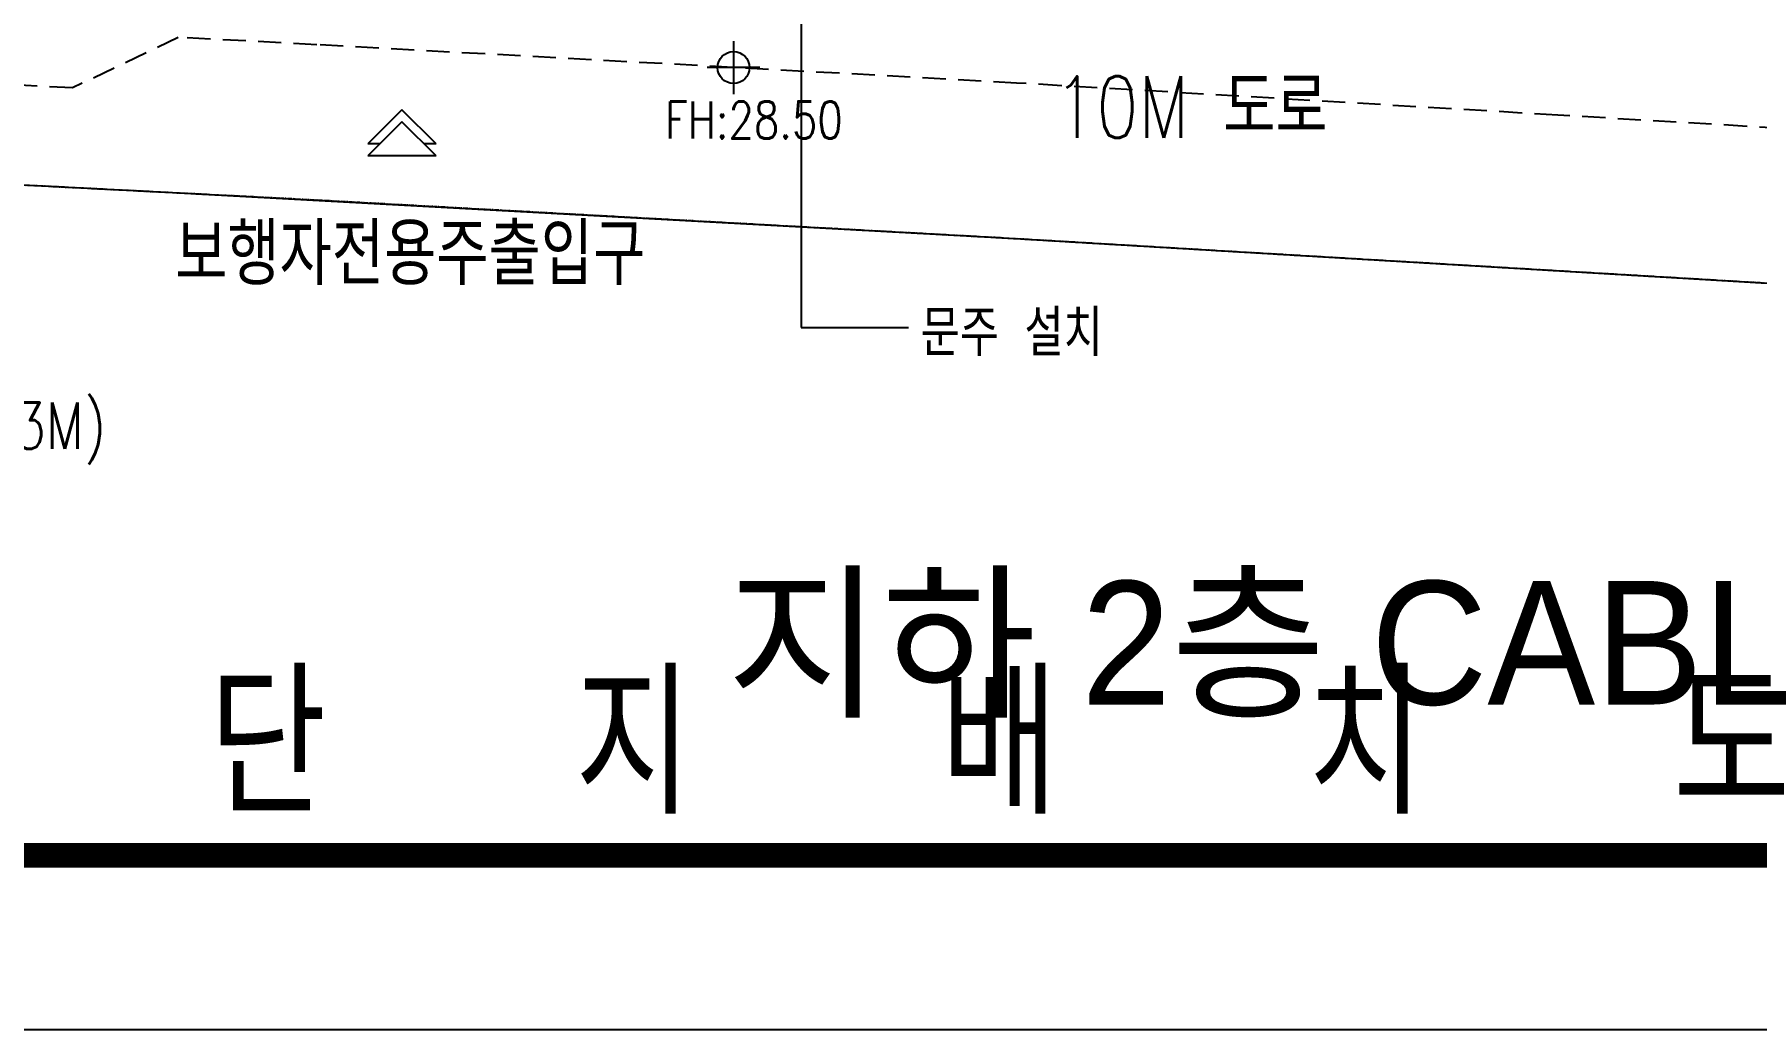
# Model space of a CAD drawing. Header units: millimetres. Extents: x 1145859089 to 1147511753, y -1047484727 to -1047247487.
# Drawn here: x 1147279347 to 1147335149, y -1047484727 to -1047452501 of the extents above; entities that cross this region are included whole.
import ezdxf
from ezdxf.enums import TextEntityAlignment as Align
from ezdxf.xclip import XClip

# ---------------------------------------------------------------- set-up
doc = ezdxf.new("R2010")
doc.units = ezdxf.units.MM
doc.header["$LTSCALE"] = 100
doc.header["$MEASUREMENT"] = 0
doc.header["$XCLIPFRAME"] = 2
doc.linetypes.add('단지배치도$0$HID', pattern=[2.3, 1.5, -0.8])
doc.linetypes.add('단지배치도$0$PHANTOM', pattern=[2.5, 1.25, -0.25, 0.25, -0.25, 0.25, -0.25])
doc.layers.get('0').update_dxf_attribs({"linetype": 'CONTINUOUS'})
doc.layers.get('Defpoints').update_dxf_attribs({"linetype": 'CONTINUOUS'})
for name, color, linetype in [('A-SHEET-TEXT', 7, 'CONTINUOUS'), ('SHEET', 7, 'CONTINUOUS'), ('SHEET$0$BDR', 4, 'CONTINUOUS'), ('SHEET$0$sheet', 3, 'CONTINUOUS'), ('XREF', 135, 'CONTINUOUS'), ('단지배치도$0$S240910', 33, 'CONTINUOUS'), ('단지배치도$0$W240910', 135, 'CONTINUOUS')]:
    doc.layers.add(name, color=color, linetype=linetype)
doc.layers.add('단지배치도$0$DEFPOINT', color=7, linetype='CONTINUOUS', plot=False)
doc.styles.add('단지배치도$0$WS1', font='romans.shx', dxfattribs={"width": 0.8, "bigfont": 'whgtxt.shx'})
doc.styles.add('세종기술단', font='H2HDRM_1.TTF')

# ---------------------------------------------------------------- blocks, each defined once
blk = doc.blocks.new('SHEET$0$zw$653F')
at = {"layer": 'Defpoints', "color": 0}
blk.add_lwpolyline([(826.33, 0), (0, 0), (0, -593.1), (826.33, -593.1)], close=True, dxfattribs=at)
at = {"layer": 'SHEET$0$sheet', "const_width": 2}
blk.add_lwpolyline([(27.5, -27.5), (813.83, -27.5), (813.83, -579), (27.5, -579)], close=True, dxfattribs=at)
blk = doc.blocks.new('SHEET$0$미소건축시트')
blk.add_blockref('SHEET$0$zw$653F', (0, 593.1))
blk = doc.blocks.new('SHEET')
at = {"layer": 'SHEET$0$BDR', "xscale": 100, "yscale": 100, "zscale": 100}
blk.add_blockref('SHEET$0$미소건축시트', (1200122, -1758265), dxfattribs=at)
blk = doc.blocks.new('단지배치도$0$zw$9902')
at = {"layer": '단지배치도$0$W240910'}
for p, q in [((43923, -75302), (43923, -90618)), ((41728, -81346), (41728, -83060)), ((42585, -82203), (40871, -82203)), ((30985, -83570), (29882, -84673)), ((32088, -84673), (30985, -83570)), ((30985, -83962), (29882, -85065)), ((32088, -85065), (30985, -83962)), ((30274, -84673), (29882, -84673)), ((32088, -84673), (31697, -84673)), ((32088, -85065), (29882, -85065)), ((43923, -90618), (47394, -90618))]:
    blk.add_line(p, q, dxfattribs=at)
at = {"layer": '단지배치도$0$W240910', "linetype": '단지배치도$0$HID', "ltscale": 5}
for p, q in [((23738, -81227), (20310, -82865)), ((28223, -81465), (23738, -81227)), ((50900, -82704), (28223, -81465)), ((20310, -82865), (11432, -82397)), ((68433, -83744), (50900, -82704)), ((89494, -84991), (68433, -83744))]:
    blk.add_line(p, q, dxfattribs=at)
at = {"layer": '단지배치도$0$W240910', "linetype": '단지배치도$0$PHANTOM'}
for p, q in [((-1297, -84980), (23551, -86250)), ((23551, -86250), (28011, -86478)), ((28011, -86478), (50665, -87727)), ((50665, -87727), (77112, -89294))]:
    blk.add_line(p, q, dxfattribs=at)
at = {"layer": '단지배치도$0$W240910', "ltscale": 10}
for p, q in [((-1296, -84980), (23551, -86250)), ((23551, -86250), (50665, -87727)), ((50665, -87727), (77112, -89294))]:
    blk.add_line(p, q, dxfattribs=at)
at = {"layer": '단지배치도$0$W240910'}
blk.add_circle((41728, -82203), 514, dxfattribs=at)
at = {"layer": '단지배치도$0$DEFPOINT', "style": '단지배치도$0$WS1', "width": 0.8}
blk.add_text('단   지   배   치   도', height=4500, dxfattribs=at).set_placement((24729, -106374))
at = {"layer": '단지배치도$0$S240910', "style": '단지배치도$0$WS1', "width": 0.8}
for s, p in [('10M 도로', (56543, -84483)), ('보행자전용주출입구', (31251, -89249))]:
    blk.add_text(s, height=2000, dxfattribs=at).set_placement(p, align=Align.CENTER)
for s, height, p in [('FH:28.50', 1200, (39508, -84502)), ('문주 설치', 1500, (47790, -91547)), ('대지안의 공지(3M)', 1500, (9257, -94554))]:
    blk.add_text(s, height=height, dxfattribs=at).set_placement(p)
blk = doc.blocks.new('단지배치도')
blk.add_blockref('단지배치도$0$zw$9902', (141034, 142437))

msp = doc.modelspace()

# ---------------------------------------------------------------- block references
at = {"layer": 'SHEET', "linetype": 'Continuous', "ltscale": 2, "xscale": 4, "yscale": 4, "zscale": 4}
msp.add_blockref('SHEET', (1142380731.785877, -1040451665.300647), dxfattribs=at)
at = {"layer": 'XREF'}
ref = msp.add_blockref('단지배치도', (1147119237.834579, -1047513806.462535), dxfattribs=at)
XClip(ref).set_block_clipping_path([(72982.4064819524, 34919.7593965302), (360382.4067475507, 255319.7593436702)])

# ---------------------------------------------------------------- texts
at = {"layer": 'A-SHEET-TEXT', "style": '세종기술단'}
msp.add_text('지하 2층 CABLE TRAY 설비 배치도', height=4000, dxfattribs=at).set_placement((1147342498.250873, -1047472201.357165), align=Align.MIDDLE_CENTER)

doc.saveas('drawing.dxf')
